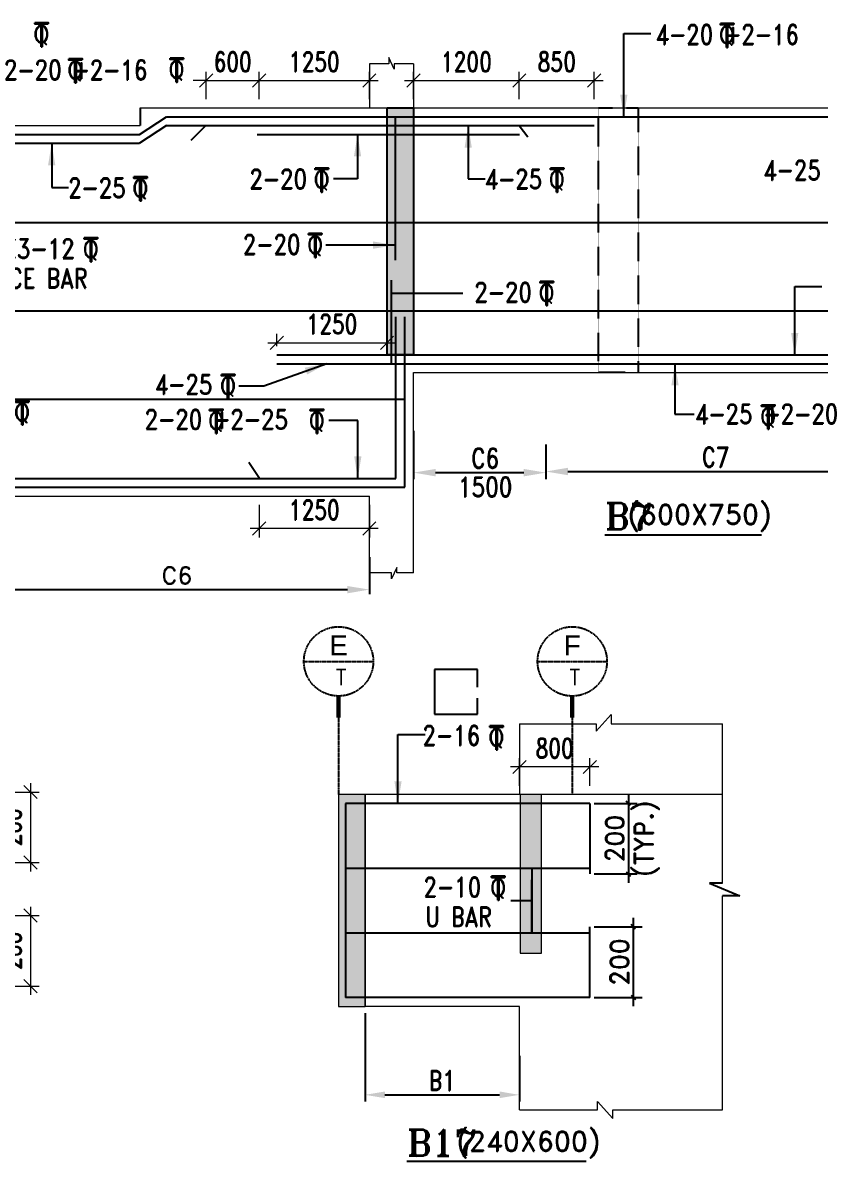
# Model space of a CAD drawing. Header units: millimetres. Extents: x 2061841 to 105821645, y -77612 to 48520811.
# Drawn here: x 2673720 to 2682763, y 29249 to 42157 of the extents above; entities that cross this region are included whole.
import ezdxf
from ezdxf.enums import TextEntityAlignment as Align

# ---------------------------------------------------------------- set-up
doc = ezdxf.new("R2010")
doc.units = ezdxf.units.MM
doc.header["$LTSCALE"] = 10
doc.header["$MEASUREMENT"] = 0
for name, pattern in [('$0$HIDDEN', [0.375, 0.25, -0.125]), ('BASEMENT COLUMN SETTING OUT-PART 2_R4$0$CENTER', [2, 1.25, -0.25, 0.25, -0.25]), ('CENTER', [2, 1.25, -0.25, 0.25, -0.25])]:
    doc.linetypes.add(name, pattern=pattern)
for name, color, linetype in [('A-Grid-Tower', 8, 'CENTER'), ('BASEMENT COLUMN SETTING OUT-PART 2_R4$0$A-GRID-MAIN', 2, 'BASEMENT COLUMN SETTING OUT-PART 2_R4$0$CENTER'), ('BEAM', 4, 'Continuous'), ('BEAM HATCH', 252, 'Continuous'), ('BEAM STIRRUPS', 3, 'Continuous'), ('DIM1', 3, 'Continuous'), ('LEADER', 3, 'Continuous'), ('REIN', 1, 'Continuous'), ('S-DIM', 7, 'Continuous'), ('SHEET', 7, 'Continuous'), ('VIN_BEAM', 4, 'Continuous')]:
    doc.layers.add(name, color=color, linetype=linetype)
doc.layers.add('TEXT', color=2, linetype='Continuous', lineweight=25)
doc.layers.add('VIN_SLAB DIMENSION', color=3, linetype='Continuous', lineweight=13)
doc.styles.add('200', font='romand.shx', dxfattribs={"width": 0.8, "height": 225})
doc.styles.add('BASEMENT COLUMN SETTING OUT-PART 2_R4$0$MAS-TXTL', font='arial.ttf', dxfattribs={"height": 200})
doc.styles.add('BASEMENT COLUMN SETTING OUT-PART 2_R4$0$MAS-TXTS', font='romans.shx', dxfattribs={"width": 0.8, "height": 180})
doc.styles.add('GRID', font='romand.shx')
doc.styles.add('MAH', font='romand.shx', dxfattribs={"height": 210})
doc.styles.add('PK', font='romand.shx', dxfattribs={"width": 0.7, "height": 225})
doc.styles.add('PRP 100', font='romand.shx', dxfattribs={"width": 0.75})
doc.styles.add('RD', font='romand.shx', dxfattribs={"width": 0.9, "height": 225})
doc.styles.add('ROMAND', font='romand', dxfattribs={"height": 200})
doc.styles.add('RT', font='romant.shx', dxfattribs={"height": 250})
doc.dimstyles.new('dim', dxfattribs={"dimtxt": 225, "dimasz": 150, "dimexe": 100, "dimexo": 100, "dimgap": 100, "dimtad": 1, "dimdec": 0, "dimlfac": -1, "dimrnd": 5, "dimdsep": 46, "dimtxsty": 'PRP 100', "dimblk": 'OBLIQUE', "dimcen": 1.5, "dimdle": 100, "dimclrd": 3, "dimclre": 3, "dimclrt": 2, "dimadec": 0, "dimazin": 0, "dimtfac": 1, "dimtdec": 0, "dimtix": 1, "dimtmove": 0, "dimatfit": 3, "dimldrblk": 'OBLIQUE', "dimfxl": 200, "dimlwd": -1, "dimlwe": -1, "dimarcsym": 0})
doc.dimstyles.new('GR', dxfattribs={"dimtxt": 225, "dimasz": 100, "dimexe": 50, "dimexo": 50, "dimgap": 40, "dimtad": 1, "dimdec": 0, "dimzin": 0, "dimdsep": 46, "dimtxsty": 'RD', "dimblk1": 'OBLIQUE', "dimblk2": 'OBLIQUE', "dimsah": 1, "dimcen": 0, "dimdle": 100, "dimclrd": 3, "dimclre": 3, "dimclrt": 2, "dimadec": 0, "dimazin": 0, "dimtfac": 1, "dimtdec": 0, "dimtix": 1, "dimtmove": 0, "dimatfit": 3, "dimfxl": 1, "dimtolj": 1, "dimtzin": 0, "dimarcsym": 0})
doc.dimstyles.new('GR2', dxfattribs={"dimtxt": 225, "dimasz": 100, "dimexe": 75, "dimexo": 75, "dimgap": 50, "dimtad": 1, "dimdec": 0, "dimdsep": 46, "dimtxsty": '200', "dimblk1": 'OBLIQUE', "dimblk2": 'OBLIQUE', "dimsah": 1, "dimcen": 50, "dimdle": 75, "dimclrd": 3, "dimclre": 3, "dimclrt": 2, "dimadec": 0, "dimazin": 0, "dimtfac": 1, "dimtdec": 0, "dimtix": 1, "dimtmove": 0, "dimatfit": 3, "dimldrblk": 'OBLIQUE', "dimfxl": 1, "dimtolj": 1, "dimtzin": 0, "dimarcsym": 0})
doc.dimstyles.new('GRID', dxfattribs={"dimtxt": 300, "dimasz": 75, "dimexe": 50, "dimexo": 50, "dimgap": 60, "dimtad": 1, "dimdec": 0, "dimdsep": 46, "dimtxsty": 'GRID', "dimblk1": 'OBLIQUE', "dimblk2": 'OBLIQUE', "dimsah": 1, "dimcen": 2.5, "dimdle": 50, "dimclrd": 3, "dimclre": 3, "dimclrt": 2, "dimadec": 0, "dimazin": 0, "dimtfac": 1, "dimtdec": 0, "dimtmove": 0, "dimatfit": 3, "dimldrblk": 'OBLIQUE', "dimfxl": 1, "dimarcsym": 0})
doc.dimstyles.new('MA', dxfattribs={"dimtxt": 210, "dimasz": 50, "dimexe": 100, "dimexo": 50, "dimgap": 50, "dimtad": 1, "dimdec": 0, "dimzin": 0, "dimdsep": 46, "dimtxsty": 'MAH', "dimblk1": 'OBLIQUE', "dimblk2": 'OBLIQUE', "dimsah": 1, "dimcen": 0.09, "dimdle": 100, "dimclrd": 3, "dimclre": 3, "dimclrt": 2, "dimadec": 0, "dimazin": 0, "dimtfac": 1, "dimtdec": 0, "dimtix": 1, "dimtofl": 0, "dimtmove": 0, "dimatfit": 3, "dimldrblk": 'OBLIQUE', "dimfxl": 1, "dimtolj": 1, "dimtzin": 0, "dimarcsym": 0})

# ---------------------------------------------------------------- blocks, each defined once
blk = doc.blocks.new('A$C33BE299A')
at = {"layer": 'SHEET', "color": 4, "style": 'ROMAND'}
for s, height, p in [('T', 170, (-16.2, 0)), ('Q', 125, (-14.4, 26.9))]:
    blk.add_text(s, height=height, dxfattribs=at).set_placement(p)
blk = doc.blocks.new('_Oblique')
at = {"color": 0, "linetype": 'ByBlock', "lineweight": -2}
blk.add_line((-0.5, -0.5), (0.5, 0.5), dxfattribs=at)
blk = doc.blocks.new('*D2238')
at = {"layer": 'Defpoints', "color": 0, "transparency": 16777216}
for p in [(2677651, 41502), (2676401, 41191, 0), (2677651, 41191, 0)]:
    blk.add_point(p, dxfattribs=at)
at = {"layer": 'VIN_SLAB DIMENSION', "color": 3, "transparency": 16777216}
for p, q in [((2676401, 41291), (2676401, 41602)), ((2677651, 41291), (2677651, 41602)), ((2676301, 41502), (2677751, 41502))]:
    blk.add_line(p, q, dxfattribs=at)
at = {"layer": 'VIN_SLAB DIMENSION', "color": 3, "transparency": 16777216, "xscale": 150, "yscale": 150, "zscale": 150, "rotation": 180}
blk.add_blockref('_Oblique', (2676401, 41502), dxfattribs=at)
at = {"layer": 'VIN_SLAB DIMENSION', "color": 3, "transparency": 16777216, "xscale": 150, "yscale": 150, "zscale": 150}
blk.add_blockref('_Oblique', (2677651, 41502), dxfattribs=at)
at = {"layer": 'VIN_SLAB DIMENSION', "color": 2, "transparency": 16777216, "insert": (2677026, 41715), "char_height": 225, "attachment_point": 5, "style": 'PRP 100'}
blk.add_mtext('1250', dxfattribs=at)
blk = doc.blocks.new('OBLIQUE')
blk = doc.blocks.new('*D2239')
at = {"layer": 'Defpoints', "color": 0, "linetype": 'Continuous', "ltscale": 20, "transparency": 16777216}
for p in [(2677651, 36147, -52), (2673286, 36108, -52), (2677651, 35730)]:
    blk.add_point(p, dxfattribs=at)
at = {"layer": 'DIM1', "color": 3, "linetype": 'Continuous', "lineweight": -2, "ltscale": 20, "transparency": 16777216}
for p, q in [((2673286, 36058), (2673286, 35680)), ((2677651, 36097), (2677651, 35680)), ((2673536, 35730), (2677401, 35730))]:
    blk.add_line(p, q, dxfattribs=at)
at = {"layer": 'DIM1', "color": 3, "linetype": 'Continuous', "ltscale": 20, "transparency": 16777216}
for points in [[(2673536, 35771), (2673536, 35688), (2673286, 35730)], [(2677401, 35771), (2677401, 35688), (2677651, 35730)]]:
    blk.add_solid(points, dxfattribs=at)
at = {"layer": 'DIM1', "color": 2, "linetype": 'Continuous', "ltscale": 20, "transparency": 16777216, "insert": (2675469, 35890), "char_height": 200, "attachment_point": 5, "style": 'GRID'}
blk.add_mtext('C6', dxfattribs=at)
blk = doc.blocks.new('*D2200')
at = {"layer": 'Defpoints', "color": 0, "transparency": 16777216}
for p in [(2680151, 33307, 0), (2680151, 32507, 0), (2680588, 32507)]:
    blk.add_point(p, dxfattribs=at)
at = {"layer": 'S-DIM', "color": 3, "lineweight": -2, "transparency": 16777216}
for p, q in [((2680201, 33307), (2680688, 33307)), ((2680588, 33407), (2680588, 32407)), ((2680201, 32507), (2680688, 32507))]:
    blk.add_line(p, q, dxfattribs=at)
at = {"layer": 'S-DIM', "color": 3, "lineweight": -2, "transparency": 16777216, "xscale": 50, "yscale": 50, "zscale": 50}
for p, rotation in [((2680588, 33307), 90), ((2680588, 32507), 270)]:
    blk.add_blockref('_Oblique', p, dxfattribs=dict(at, rotation=rotation))
at = {"layer": 'S-DIM', "color": 2, "transparency": 16777216, "char_height": 210, "attachment_point": 5, "rotation": 90, "style": 'MAH'}
for s, insert in [('\\A1;(TYP.)', (2680798, 32907)), ('\\A1;200', (2680433, 32907))]:
    blk.add_mtext(s, dxfattribs=dict(at, insert=insert))
blk = doc.blocks.new('*D2201')
at = {"layer": 'Defpoints', "color": 0, "transparency": 16777216}
for p in [(2680151, 31907, 0), (2680151, 31107, 0), (2680643, 31107)]:
    blk.add_point(p, dxfattribs=at)
at = {"layer": 'S-DIM', "color": 3, "lineweight": -2, "transparency": 16777216}
for p, q in [((2680201, 31907), (2680743, 31907)), ((2680643, 32007), (2680643, 31007)), ((2680201, 31107), (2680743, 31107))]:
    blk.add_line(p, q, dxfattribs=at)
at = {"layer": 'S-DIM', "color": 3, "lineweight": -2, "transparency": 16777216, "xscale": 50, "yscale": 50, "zscale": 50}
for p, rotation in [((2680643, 31907), 90), ((2680643, 31107), 270)]:
    blk.add_blockref('_Oblique', p, dxfattribs=dict(at, rotation=rotation))
at = {"layer": 'S-DIM', "color": 2, "transparency": 16777216, "char_height": 210, "attachment_point": 5, "rotation": 90, "style": 'MAH'}
for s, insert in [('\\A1;200', (2680488, 31507)), ('\\A1;', (2680798, 31507))]:
    blk.add_mtext(s, dxfattribs=dict(at, insert=insert))
blk = doc.blocks.new('*D2202')
at = {"layer": 'BEAM STIRRUPS', "color": 3, "lineweight": -2, "ltscale": 0.25, "transparency": 16777216}
for p, q in [((2677602, 30929), (2677602, 29927)), ((2679352, 30445), (2679352, 29927)), ((2677827, 30002), (2679127, 30002))]:
    blk.add_line(p, q, dxfattribs=at)
at = {"layer": 'BEAM STIRRUPS', "color": 3, "linetype": 'Continuous', "ltscale": 0.25, "transparency": 16777216}
for points in [[(2677827, 30040), (2677827, 29965), (2677602, 30002)], [(2679127, 30040), (2679127, 29965), (2679352, 30002)]]:
    blk.add_solid(points, dxfattribs=at)
at = {"layer": 'Defpoints', "color": 0, "linetype": 'Continuous', "ltscale": 0.25, "transparency": 16777216}
for p in [(2677602, 31004, 0), (2679352, 30520, 0), (2679352, 30002)]:
    blk.add_point(p, dxfattribs=at)
at = {"layer": 'BEAM STIRRUPS', "color": 2, "linetype": 'Continuous', "ltscale": 0.25, "transparency": 16777216, "insert": (2678477, 30165), "char_height": 225, "attachment_point": 5, "style": '200'}
blk.add_mtext('\\A1;B1', dxfattribs=at)
blk = doc.blocks.new('*D2178')
at = {"layer": 'Defpoints', "color": 0, "transparency": 16777216}
for p in [(2676401, 36791, 0), (2677651, 36791, 0), (2676401, 36422)]:
    blk.add_point(p, dxfattribs=at)
at = {"layer": 'VIN_SLAB DIMENSION', "color": 3, "transparency": 16777216}
for p, q in [((2676401, 36691), (2676401, 36322)), ((2677651, 36691), (2677651, 36322)), ((2677751, 36422), (2676301, 36422))]:
    blk.add_line(p, q, dxfattribs=at)
at = {"layer": 'VIN_SLAB DIMENSION', "color": 3, "transparency": 16777216, "xscale": 150, "yscale": 150, "zscale": 150, "rotation": 180}
blk.add_blockref('_Oblique', (2676401, 36422), dxfattribs=at)
at = {"layer": 'VIN_SLAB DIMENSION', "color": 3, "transparency": 16777216, "xscale": 150, "yscale": 150, "zscale": 150}
blk.add_blockref('_Oblique', (2677651, 36422), dxfattribs=at)
at = {"layer": 'VIN_SLAB DIMENSION', "color": 2, "transparency": 16777216, "insert": (2677026, 36634), "char_height": 225, "attachment_point": 5, "style": 'PRP 100'}
blk.add_mtext('1250', dxfattribs=at)
blk = doc.blocks.new('*D2129')
at = {"layer": 'BEAM', "color": 3, "lineweight": -2, "transparency": 16777216}
for p, q in [((2678152, 37530), (2678152, 36981)), ((2679652, 37375), (2679652, 36981)), ((2678402, 37056), (2679402, 37056))]:
    blk.add_line(p, q, dxfattribs=at)
at = {"layer": 'BEAM', "color": 3, "transparency": 16777216}
for points in [[(2678402, 37098), (2678402, 37014), (2678152, 37056)], [(2679402, 37098), (2679402, 37014), (2679652, 37056)]]:
    blk.add_solid(points, dxfattribs=at)
at = {"layer": 'Defpoints', "color": 0, "transparency": 16777216}
for p in [(2678152, 37605, 0), (2679652, 37450, 0), (2679652, 37056)]:
    blk.add_point(p, dxfattribs=at)
at = {"layer": 'BEAM', "color": 2, "transparency": 16777216, "char_height": 225, "attachment_point": 5, "style": '200'}
for s, insert in [('\\A1;C6', (2678964, 37219)), ('\\A1;1500', (2678964, 36894))]:
    blk.add_mtext(s, dxfattribs=dict(at, insert=insert))
blk = doc.blocks.new('*D2131')
at = {"layer": 'BEAM', "color": 3, "lineweight": -2, "transparency": 16777216}
for p, q in [((2683502, 37320), (2683502, 36994)), ((2679652, 37300), (2679652, 36994)), ((2679902, 37069), (2683252, 37069))]:
    blk.add_line(p, q, dxfattribs=at)
at = {"layer": 'BEAM', "color": 3, "transparency": 16777216}
for points in [[(2679902, 37111), (2679902, 37027), (2679652, 37069)], [(2683252, 37111), (2683252, 37027), (2683502, 37069)]]:
    blk.add_solid(points, dxfattribs=at)
at = {"layer": 'Defpoints', "color": 0, "transparency": 16777216}
for p in [(2679652, 37375), (2683502, 37395, 14), (2683502, 37069)]:
    blk.add_point(p, dxfattribs=at)
at = {"layer": 'BEAM', "color": 2, "transparency": 16777216, "insert": (2681577, 37232), "char_height": 225, "attachment_point": 5, "style": '200'}
blk.add_mtext('\\A1;C7', dxfattribs=at)
blk = doc.blocks.new('*D2092')
at = {"layer": 'Defpoints', "color": 0, "transparency": 16777216}
for p in [(2677851, 38529), (2676601, 38391, 0), (2677851, 38391, 0)]:
    blk.add_point(p, dxfattribs=at)
at = {"layer": 'VIN_SLAB DIMENSION', "color": 3, "transparency": 16777216}
for p, q in [((2676601, 38491), (2676601, 38629)), ((2677851, 38491), (2677851, 38629)), ((2676501, 38529), (2677951, 38529))]:
    blk.add_line(p, q, dxfattribs=at)
at = {"layer": 'VIN_SLAB DIMENSION', "color": 3, "transparency": 16777216, "xscale": 150, "yscale": 150, "zscale": 150, "rotation": 180}
blk.add_blockref('_Oblique', (2676601, 38529), dxfattribs=at)
at = {"layer": 'VIN_SLAB DIMENSION', "color": 3, "transparency": 16777216, "xscale": 150, "yscale": 150, "zscale": 150}
blk.add_blockref('_Oblique', (2677851, 38529), dxfattribs=at)
at = {"layer": 'VIN_SLAB DIMENSION', "color": 2, "transparency": 16777216, "insert": (2677226, 38741), "char_height": 225, "attachment_point": 5, "style": 'PRP 100'}
blk.add_mtext('1250', dxfattribs=at)
blk = doc.blocks.new('*D2094')
at = {"layer": 'Defpoints', "color": 0, "transparency": 16777216}
for p in [(2676401, 41502), (2675801, 41191), (2676401, 41191)]:
    blk.add_point(p, dxfattribs=at)
at = {"layer": 'VIN_SLAB DIMENSION', "color": 3, "transparency": 16777216}
for p, q in [((2675801, 41291), (2675801, 41602)), ((2676401, 41291), (2676401, 41602)), ((2675801, 41502), (2675651, 41502)), ((2675801, 41502), (2676401, 41502)), ((2676401, 41502), (2676551, 41502))]:
    blk.add_line(p, q, dxfattribs=at)
at = {"layer": 'VIN_SLAB DIMENSION', "color": 3, "transparency": 16777216, "xscale": 150, "yscale": 150, "zscale": 150}
blk.add_blockref('_Oblique', (2675801, 41502), dxfattribs=at)
at = {"layer": 'VIN_SLAB DIMENSION', "color": 3, "transparency": 16777216, "xscale": 150, "yscale": 150, "zscale": 150, "rotation": 180}
blk.add_blockref('_Oblique', (2676401, 41502), dxfattribs=at)
at = {"layer": 'VIN_SLAB DIMENSION', "color": 2, "transparency": 16777216, "insert": (2676101, 41715), "char_height": 225, "attachment_point": 5, "style": 'PRP 100'}
blk.add_mtext('600', dxfattribs=at)
blk = doc.blocks.new('*D2095')
at = {"layer": 'Defpoints', "color": 0, "transparency": 16777216}
for p in [(2679351, 41502), (2678151, 41191, 0), (2679351, 41191, 0)]:
    blk.add_point(p, dxfattribs=at)
at = {"layer": 'VIN_SLAB DIMENSION', "color": 3, "transparency": 16777216}
for p, q in [((2678151, 41291), (2678151, 41602)), ((2679351, 41291), (2679351, 41602)), ((2678051, 41502), (2679451, 41502))]:
    blk.add_line(p, q, dxfattribs=at)
at = {"layer": 'VIN_SLAB DIMENSION', "color": 3, "transparency": 16777216, "xscale": 150, "yscale": 150, "zscale": 150, "rotation": 180}
blk.add_blockref('_Oblique', (2678151, 41502), dxfattribs=at)
at = {"layer": 'VIN_SLAB DIMENSION', "color": 3, "transparency": 16777216, "xscale": 150, "yscale": 150, "zscale": 150}
blk.add_blockref('_Oblique', (2679351, 41502), dxfattribs=at)
at = {"layer": 'VIN_SLAB DIMENSION', "color": 2, "transparency": 16777216, "insert": (2678751, 41715), "char_height": 225, "attachment_point": 5, "style": 'PRP 100'}
blk.add_mtext('1200', dxfattribs=at)
blk = doc.blocks.new('*D2096')
at = {"layer": 'Defpoints', "color": 0, "transparency": 16777216}
for p in [(2680201, 41502), (2679351, 41191), (2680201, 41191)]:
    blk.add_point(p, dxfattribs=at)
at = {"layer": 'VIN_SLAB DIMENSION', "color": 3, "transparency": 16777216}
for p, q in [((2679351, 41291), (2679351, 41602)), ((2680201, 41291), (2680201, 41602)), ((2679251, 41502), (2680301, 41502))]:
    blk.add_line(p, q, dxfattribs=at)
at = {"layer": 'VIN_SLAB DIMENSION', "color": 3, "transparency": 16777216, "xscale": 150, "yscale": 150, "zscale": 150, "rotation": 180}
blk.add_blockref('_Oblique', (2679351, 41502), dxfattribs=at)
at = {"layer": 'VIN_SLAB DIMENSION', "color": 3, "transparency": 16777216, "xscale": 150, "yscale": 150, "zscale": 150}
blk.add_blockref('_Oblique', (2680201, 41502), dxfattribs=at)
at = {"layer": 'VIN_SLAB DIMENSION', "color": 2, "transparency": 16777216, "insert": (2679776, 41715), "char_height": 225, "attachment_point": 5, "style": 'PRP 100'}
blk.add_mtext('850', dxfattribs=at)
blk = doc.blocks.new('BASEMENT COLUMN SETTING OUT-PART 2_R4$0$GRID TARGET1')
blk.add_wipeout([(393, -655), (392, -641), (392, -628), (390, -614), (389, -600), (387, -587), (384, -573), (381, -560), (377, -547), (373, -534), (369, -521), (364, -508), (359, -495), (353, -483), (347, -471), (340, -459), (333, -447), (325, -435), (318, -424), (309, -413), (301, -403), (292, -392), (282, -382), (273, -373), (263, -363), (252, -354), (242, -346), (231, -337), (220, -330), (208, -322), (196, -315), (184, -308), (172, -302), (160, -296), (147, -291), (134, -286), (121, -282), (108, -278), (95, -274), (82, -271), (68, -268), (55, -266), (41, -265), (27, -263), (14, -263), (0, -262), (-14, -263), (-27, -263), (-41, -265), (-55, -266), (-68, -268), (-82, -271), (-95, -274), (-108, -278), (-121, -282), (-134, -286), (-147, -291), (-160, -296), (-172, -302), (-184, -308), (-196, -315), (-208, -322), (-220, -330), (-231, -337), (-242, -346), (-252, -354), (-263, -363), (-273, -373), (-282, -382), (-292, -392), (-301, -403), (-309, -413), (-318, -424), (-325, -435), (-333, -447), (-340, -459), (-347, -471), (-353, -483), (-359, -495), (-364, -508), (-369, -521), (-373, -534), (-377, -547), (-381, -560), (-384, -573), (-387, -587), (-389, -600), (-390, -614), (-392, -628), (-392, -641), (-393, -655), (-392, -669), (-392, -682), (-390, -696), (-389, -710), (-387, -723), (-384, -737), (-381, -750), (-377, -763), (-373, -776), (-369, -789), (-364, -802), (-359, -815), (-353, -827), (-347, -839), (-340, -851), (-333, -863), (-325, -875), (-318, -886), (-309, -897), (-301, -907), (-292, -918), (-282, -928), (-273, -937), (-263, -947), (-252, -956), (-242, -964), (-231, -973), (-220, -981), (-208, -988), (-196, -995), (-184, -1002), (-172, -1008), (-160, -1014), (-147, -1019), (-134, -1024), (-121, -1028), (-108, -1032), (-95, -1036), (-82, -1039), (-68, -1042), (-55, -1044), (-41, -1046), (-27, -1047), (-14, -1047), (0, -1048), (14, -1047), (27, -1047), (41, -1046), (55, -1044), (68, -1042), (82, -1039), (95, -1036), (108, -1032), (121, -1028), (134, -1024), (147, -1019), (160, -1014), (172, -1008), (184, -1002), (196, -995), (208, -988), (220, -981), (231, -973), (242, -964), (252, -956), (263, -947), (273, -937), (282, -928), (292, -918), (301, -907), (309, -897), (318, -886), (325, -875), (333, -863), (340, -851), (347, -839), (353, -827), (359, -815), (364, -802), (369, -789), (373, -776), (377, -763), (381, -750), (384, -737), (387, -723), (389, -710), (390, -696), (392, -682), (392, -669)])
blk.add_line((-393, -655), (393, -655))
at = {"const_width": 48.8}
blk.add_lwpolyline([(0, -1048), (0, -1292)], dxfattribs=at)
blk.add_circle((0, -655), 393)
for tag, height, style, p in [('AS', 225, 'BASEMENT COLUMN SETTING OUT-PART 2_R4$0$MAS-TXTL', (0, -586)), ('REF', 180, 'BASEMENT COLUMN SETTING OUT-PART 2_R4$0$MAS-TXTS', (29, -925))]:
    blk.add_attdef(tag, text='', height=height, dxfattribs=dict(style=style)).set_placement(p, align=Align.CENTER)
blk = doc.blocks.new('*D1385')
at = {"layer": 'Defpoints', "color": 0, "transparency": 16777216}
for p in [(2673306, 33435, 52), (2673306, 32635, 51), (2673807, 32635)]:
    blk.add_point(p, dxfattribs=at)
at = {"layer": 'VIN_SLAB DIMENSION', "color": 3, "transparency": 16777216}
for p, q in [((2673406, 33435), (2673907, 33435)), ((2673807, 33535), (2673807, 32535)), ((2673406, 32635), (2673907, 32635))]:
    blk.add_line(p, q, dxfattribs=at)
at = {"layer": 'VIN_SLAB DIMENSION', "color": 3, "transparency": 16777216, "xscale": 150, "yscale": 150, "zscale": 150}
for p, rotation in [((2673807, 33435), 90), ((2673807, 32635), 270)]:
    blk.add_blockref('_Oblique', p, dxfattribs=dict(at, rotation=rotation))
at = {"layer": 'VIN_SLAB DIMENSION', "color": 2, "transparency": 16777216, "insert": (2673594, 33035), "char_height": 225, "attachment_point": 5, "rotation": 90, "style": 'PRP 100'}
blk.add_mtext('200', dxfattribs=at)
blk = doc.blocks.new('*D1386')
at = {"layer": 'Defpoints', "color": 0, "transparency": 16777216}
for p in [(2673306, 32035, 52), (2673306, 31235, 51), (2673807, 31235)]:
    blk.add_point(p, dxfattribs=at)
at = {"layer": 'VIN_SLAB DIMENSION', "color": 3, "transparency": 16777216}
for p, q in [((2673406, 32035), (2673907, 32035)), ((2673807, 32135), (2673807, 31135)), ((2673406, 31235), (2673907, 31235))]:
    blk.add_line(p, q, dxfattribs=at)
at = {"layer": 'VIN_SLAB DIMENSION', "color": 3, "transparency": 16777216, "xscale": 150, "yscale": 150, "zscale": 150}
for p, rotation in [((2673807, 32035), 90), ((2673807, 31235), 270)]:
    blk.add_blockref('_Oblique', p, dxfattribs=dict(at, rotation=rotation))
at = {"layer": 'VIN_SLAB DIMENSION', "color": 2, "transparency": 16777216, "insert": (2673594, 31635), "char_height": 225, "attachment_point": 5, "rotation": 90, "style": 'PRP 100'}
blk.add_mtext('200', dxfattribs=at)
blk = doc.blocks.new('*D1387')
at = {"layer": 'Defpoints', "color": 0, "transparency": 16777216}
for p in [(2679352, 33719), (2679352, 33407, 0), (2680152, 33407, 0)]:
    blk.add_point(p, dxfattribs=at)
at = {"layer": 'VIN_SLAB DIMENSION', "color": 3, "transparency": 16777216}
for p, q in [((2679352, 33507), (2679352, 33819)), ((2680152, 33507), (2680152, 33819)), ((2680252, 33719), (2679252, 33719))]:
    blk.add_line(p, q, dxfattribs=at)
at = {"layer": 'VIN_SLAB DIMENSION', "color": 3, "transparency": 16777216, "xscale": 150, "yscale": 150, "zscale": 150, "rotation": 180}
blk.add_blockref('_Oblique', (2679352, 33719), dxfattribs=at)
at = {"layer": 'VIN_SLAB DIMENSION', "color": 3, "transparency": 16777216, "xscale": 150, "yscale": 150, "zscale": 150}
blk.add_blockref('_Oblique', (2680152, 33719), dxfattribs=at)
at = {"layer": 'VIN_SLAB DIMENSION', "color": 2, "transparency": 16777216, "insert": (2679752, 33931), "char_height": 225, "attachment_point": 5, "style": 'PRP 100'}
blk.add_mtext('800', dxfattribs=at)

msp = doc.modelspace()

# ---------------------------------------------------------------- hatches: boundary and pattern name
at = {"layer": 'BEAM HATCH'}
for points in [[(2677851.3, 41190.6), (2678151.3, 41190.6), (2678151.3, 38390.6), (2677851.3, 38390.6)], [(2677601.6, 33407), (2677301.6, 33407), (2677301.6, 31004.1), (2677601.6, 31004.1)], [(2679601.6, 33407), (2679361.6, 33407), (2679361.6, 31607), (2679601.6, 31607)]]:
    msp.add_hatch(color=252, dxfattribs=at).paths.add_polyline_path(points)

# ---------------------------------------------------------------- linework, layer by layer
at = {"layer": 'A-Grid-Tower', "color": 6}
for p, q in [((2677301.6, 34279.5, 0), (2677301.6, 33407, 0)), ((2679951.6, 34279, 0), (2679951.6, 33407, 0))]:
    msp.add_line(p, q, dxfattribs=at)
at = {"layer": 'A-Grid-Tower', "ltscale": 200, "elevation": 0}
msp.add_lwpolyline([(2679616.9, 34784.4), (2679951.6, 34775.5)], dxfattribs=at)
at = {"layer": 'BEAM', "lineweight": 13}
for p, q in [((2677651.3, 41690.6, 0), (2677651.3, 41190.6, 0)), ((2677870.1, 41690.6, -51.6), (2677651.3, 41690.6, 51.6)), ((2677870.1, 41761.2, -51.6), (2677870.1, 41690.6, -51.6)), ((2677933.3, 41629.6, -51.6), (2677870.1, 41761.2, -51.6)), ((2677933.3, 41690.6, -51.6), (2677933.3, 41629.6, -51.6)), ((2678151.3, 41690.6, 0), (2677933.3, 41690.6, -51.6)), ((2678151.3, 41690.6, 0), (2678151.3, 41190.6, 0)), ((2675051.3, 41190.6, 14.5), (2685001.3, 41190.6, 0)), ((2673586.3, 40990.6, 0), (2675051.3, 40990.6, 0)), ((2678151.3, 35921.5, 51.6), (2678151.6, 38190.6, 3.6)), ((2678151.6, 38190.6, 3.6), (2685001.3, 38190.6, 0)), ((2668601.3, 36790.6, 51.6), (2677651.3, 36790.6, 51.6)), ((2677651.3, 35921.5, 51.6), (2677651.3, 36790.6, 51.6)), ((2677900.2, 35921.5, 0), (2677651.3, 35921.5, 103.1)), ((2677963.3, 35982.5, 0), (2677900.2, 35850.9, 0)), ((2677900.2, 35850.9, 0), (2677900.2, 35921.5, 0)), ((2677963.3, 35921.5, 0), (2677963.3, 35982.5, 0)), ((2678151.3, 35921.5, 51.6), (2677963.3, 35921.5, 0)), ((2679351.6, 34209.6, 0), (2679351.6, 33407, 0)), ((2679351.6, 34209.6, 0), (2680223.8, 34209.6, 0)), ((2680223.8, 34123.9, 0), (2680391.1, 34314.1, 0)), ((2680223.8, 34209.6, 0), (2680223.8, 34123.9, 0)), ((2680391.1, 34314.1, 0), (2680391.1, 34209.6, 0)), ((2680391.1, 34209.6, 0), (2681655.9, 34209.6, 7466.8)), ((2681655.9, 32401.5, 0), (2681655.9, 34209.6, 0)), ((2681655.9, 33407, 0), (2677601.6, 33407, 0)), ((2677601.6, 33407, 0), (2677601.6, 31007, 0)), ((2681655.9, 29830.4, 0), (2681655.9, 32258.4, 0)), ((2679351.6, 31004.1, 0), (2677601.6, 31004.1, 0)), ((2679351.6, 29830.4, 0), (2679351.6, 31004.1, 0)), ((2679351.6, 29830.4, 0), (2680236.5, 29830.4, 0)), ((2680236.5, 29830.4, 0), (2680236.5, 29927.4, 0)), ((2680236.5, 29927.4, 0), (2680409.9, 29733.6, 0)), ((2680409.9, 29830.4, 0), (2681655.9, 29830.4, 7466.8)), ((2680409.9, 29733.6, 0), (2680409.9, 29830.4, 0))]:
    msp.add_line(p, q, dxfattribs=at)
at = {"layer": 'BEAM'}
for p, q in [((2675051.3, 41190.6, 0), (2675051.3, 40990.6, 0)), ((2681655.9, 32401.5, 0), (2681508, 32401.5, 0)), ((2681508, 32401.5, 0), (2681853.6, 32258.4, 0)), ((2681853.6, 32258.4, 0), (2681655.9, 32258.4, 0))]:
    msp.add_line(p, q, dxfattribs=at)
at = {"layer": 'BEAM', "lineweight": 13, "elevation": 0}
for points in [[(2677601.6, 33407), (2677301.6, 33407), (2677301.6, 31004.1), (2677601.6, 31004.1)], [(2679601.6, 33407), (2679361.6, 33407), (2679361.6, 31607), (2679601.6, 31607)]]:
    msp.add_lwpolyline(points, close=True, dxfattribs=at)
at = {"layer": 'LEADER', "color": 3}
msp.add_line((2679492.3, 32200.3, 0), (2679256.1, 32200.3, 0), dxfattribs=at)
at = {"layer": 'REIN'}
for p, q in [((2675044.4, 40890.6, 51.6), (2675351.3, 41090.6, 0)), ((2675351.3, 41090.6, 0), (2685679.7, 41090.6, 0)), ((2677943.5, 41090.6, 0), (2677943.5, 39466.4, 0)), ((2675351.3, 40990.6, 0), (2675044.4, 40790.6, 0)), ((2675351.3, 40990.6, 0), (2680201.1, 40990.6, 0)), ((2675796.8, 40990.6, 0), (2675625.9, 40819.9, 0)), ((2679348.8, 40990.6, 0), (2679447.9, 40863.1, 0)), ((2671171, 40790.6, 0), (2675044.4, 40790.6, 0)), ((2671201.3, 40890.6, 51.6), (2675044.4, 40890.6, 51.6)), ((2676378.6, 40890.6, 0), (2679352.9, 40890.6, 0)), ((2660820.8, 39890.6, 51.6), (2685679.7, 39890.6, 0)), ((2677903.2, 38290.6, 5.9), (2677903.2, 39238.7, 5.9)), ((2660700.5, 38890.6, 51.6), (2685594.9, 38890.6, 0)), ((2677951.4, 36990.6, 29.6), (2677951.6, 38821.4, 3.6)), ((2678051.4, 36890.6, 31.1), (2678051.6, 38821.4, 3.6)), ((2676601.3, 38390.6, 51.6), (2685412.8, 38390.6, 0.1)), ((2676601.9, 38290.6, 7), (2685594.9, 38290.6, 0)), ((2668201.3, 37890, 14.1), (2678051.5, 37890.8, 16.8)), ((2676405.8, 36990.6, 51.6), (2676284.5, 37172.2, 51.6)), ((2668301.3, 36990.6, 51.6), (2677951.4, 36990.6, 51.6)), ((2668201.3, 36890.6, 51.6), (2678051.4, 36890.6, 51.6)), ((2678876.7, 34822.9), (2678388.7, 34822.9)), ((2678388.7, 34822.9), (2678388.7, 34317.5)), ((2678876.7, 34623.2), (2678876.7, 34822.9)), ((2678876.7, 34317.5), (2678876.7, 34500.5)), ((2678388.7, 34317.5), (2678876.7, 34317.5)), ((2680151.5, 33307, 0), (2677379.5, 33307, 0)), ((2677379.5, 33307, 0), (2677379.5, 31107, 0)), ((2680151.5, 33307, 0), (2680151.5, 32507, 0)), ((2677379.5, 32573.7, 0), (2680151.5, 32573.7, 0)), ((2680151.5, 31107, 0), (2680151.5, 31907, 0)), ((2677379.5, 31840.4, 0), (2680151.5, 31840.4, 0)), ((2680151.5, 31107, 0), (2677379.5, 31107, 0))]:
    msp.add_line(p, q, dxfattribs=at)
at = {"layer": 'VIN_BEAM', "elevation": 51.6}
msp.add_lwpolyline([(2677851.3, 41190.6), (2678151.3, 41190.6), (2678151.3, 38390.6), (2677851.3, 38390.6)], close=True, dxfattribs=at)
at = {"layer": 'VIN_BEAM', "linetype": '$0$HIDDEN', "elevation": 44.7}
msp.add_lwpolyline([(2680249.7, 41190.6), (2680699.6, 41190.6), (2680699.6, 38190.6), (2680249.7, 38190.6)], close=True, dxfattribs=at)

# ---------------------------------------------------------------- block references
at = {"layer": 'TEXT', "color": 1, "xscale": 1.600000001490116, "yscale": 1.600000001490116, "zscale": 1.600000001490116}
for p in [(2673860.3, 41884.5, 243709.9), (2681633.9, 41877, 243709.9), (2674245.4, 41475.9, 243658.3), (2675392.9, 41483.4, 243658.3), (2674982.3, 40137, 243658.3), (2677038.3, 40237, 243658.3), (2679705.7, 40237, 243658.3), (2676963.9, 39495.2, 243658.3), (2674419.8, 39446.6, 243709.9), (2679588.9, 38951.8, 243658.3), (2675976.3, 37898.1, 243716.5), (2673641, 37597.6, 243709.9), (2682101.5, 37549.4, 243709.9), (2675841.7, 37500.8, 243761.4), (2676983.3, 37500.8, 243761.4), (2679019.6, 33911.9, 243658.3), (2679039.1, 32208.8, 243658.3)]:
    msp.add_blockref('A$C33BE299A', p, dxfattribs=at)

# ---------------------------------------------------------------- texts
at = {"layer": 'TEXT', "color": 2, "style": 'PK', "width": 0.8}
for s, p in [('4-20 +2-16', (2680895.1, 41910.4, 51.4)), ('2-20 +2-16', (2673506.6, 41509.3, -0.2)), ('4-25', (2682115.6, 40372.9, 0)), ('2-20', (2676289.1, 40272.9, 0)), ('4-25', (2678956.5, 40272.9, 0)), ('2-25', (2674233.1, 40172.9, 0)), ('2-20', (2676214.7, 39531.1, 0)), ('2X3-12', (2673345.5, 39483.2, 51.6)), ('FACE BAR', (2673265.5, 39147.1, 51.6)), ('2-20', (2678839.7, 38987.7, 0)), ('2-20 +2-25', (2675101.2, 37547.6, 103)), ('2-16', (2678252, 33964.2, -0.2)), ('2-10', (2678263.9, 32245.3, 0)), ('U BAR', (2678283, 31909.2, 0))]:
    msp.add_text(s, height=225, dxfattribs=at).set_placement(p)
for s, p in [('4-25', (2675216.2, 37944.1, 58.2)), ('4-25 +2-20', (2681341.4, 37608.9, 51.6))]:
    msp.add_text(s, height=225, rotation=0, dxfattribs=at).set_placement(p)
at = {"layer": 'TEXT', "color": 1, "style": 'RT'}
for s, p in [('%%UB7      ', (2681208.4, 36562.9, 51.6)), ('%%UB17      ', (2679091.9, 29459.4, 0))]:
    msp.add_text(s, height=300, dxfattribs=at).set_placement(p, align=Align.MIDDLE_CENTER)
at = {"layer": 'TEXT', "color": 2, "style": 'RD'}
for s, p in [('(600X750)', (2680584.7, 36468.9, 51.6)), ('(240X600)', (2678643.9, 29362.7, 0))]:
    msp.add_text(s, height=225, dxfattribs=at).set_placement(p)

# ---------------------------------------------------------------- dimensions: what is measured, and where the dimension line sits
at = {"layer": 'BEAM'}
dim = msp.add_linear_dim(base=(2679651.6, 37056, 3.6), p1=(2678151.6, 37605.3, 3.6), p2=(2679651.6, 37450.2, 3.6), text='C6\\X1500', dimstyle='GR2', override={"dimasz": 250, "dimldrblk": 'OBLIQUE'}, dxfattribs=at)
dim.commit()
dim.dimension.update_dxf_attribs({"geometry": '*D2129', "text_midpoint": (2678964.4, 37056, 3.6), "dimtype": 160})
dim = msp.add_linear_dim(base=(2683501.6, 37069.2, 3.6), p1=(2679651.6, 37375.2, 3.6), p2=(2683501.6, 37394.6, 17.6), text='C7', dimstyle='GR2', override={"dimasz": 250, "dimldrblk": 'OBLIQUE'}, dxfattribs=at)
dim.commit()
dim.dimension.update_dxf_attribs({"geometry": '*D2131', "text_midpoint": (2681576.6, 37231.7, 3.6)})
at = {"layer": 'BEAM STIRRUPS', "linetype": 'Continuous', "ltscale": 0.25}
dim = msp.add_linear_dim(base=(2679351.6, 30002.4, 0), p1=(2677601.6, 31004.1, -0.1), p2=(2679351.6, 30520, 0), angle=0.00004, text='B1', dimstyle='GR2', override={"dimasz": 225, "dimfxl": 3, "dimarcsym": 2}, dxfattribs=at)
dim.commit()
dim.dimension.update_dxf_attribs({"geometry": '*D2202', "text_midpoint": (2678476.6, 30002.4, 0), "dimtype": 160})
at = {"layer": 'DIM1', "linetype": 'Continuous', "ltscale": 20}
dim = msp.add_linear_dim(base=(2677651.3, 35729.6, 103.1), p1=(2673286.3, 36108.2, 51.6), p2=(2677651.3, 36147, 51.6), text='C6', dimstyle='GRID', override={"dimtxt": 200, "dimasz": 250, "dimsah": 0, "dimtmove": 1}, dxfattribs=at)
dim.commit()
dim.dimension.update_dxf_attribs({"geometry": '*D2239', "text_midpoint": (2675468.8, 35889.6, 103.1)})
at = {"layer": 'S-DIM'}
dim = msp.add_linear_dim(base=(2680588.2, 32507, 0), p1=(2680151.5, 33307, 0), p2=(2680151.5, 32507, 0), angle=90, text='200\\X(TYP.)', dimstyle='MA', dxfattribs=at)
dim.commit()
dim.dimension.update_dxf_attribs({"geometry": '*D2200', "text_midpoint": (2680588.2, 32907, 0), "dimtype": 160})
dim = msp.add_linear_dim(base=(2680642.7, 31107, 0), p1=(2680151.5, 31907, 0), p2=(2680151.5, 31107, 0), angle=90, text='200\\X ', dimstyle='MA', dxfattribs=at)
dim.commit()
dim.dimension.update_dxf_attribs({"geometry": '*D2201', "text_midpoint": (2680642.7, 31507, 0)})
at = {"layer": 'VIN_SLAB DIMENSION'}
for base, p1, p2, picture, middle in [((2676401.3, 41502.2, 0), (2675801.3, 41190.6, 0), (2676401.3, 41190.6, 0), '*D2094', (2676101.3, 41714.7, 0)), ((2680201.3, 41502.2, 51.6), (2679351.3, 41190.6, 51.6), (2680201.3, 41190.6, 51.6), '*D2096', (2679776.3, 41714.7, 51.6))]:
    dim = msp.add_linear_dim(base=base, p1=p1, p2=p2, dimstyle='dim', override={"dimtxsty": 'PRP 100', "dimldrblk": 'OBLIQUE'}, dxfattribs=at)
    dim.commit()
    dim.dimension.update_dxf_attribs({"geometry": picture, "text_midpoint": middle})
for base, p1, p2, picture, middle in [((2677651.3, 41502.2, 0), (2676401.3, 41190.6, 0), (2677651.3, 41190.6, 0), '*D2238', (2677026.3, 41714.7, 0)), ((2679351.3, 41502.2, 51.6), (2678151.3, 41190.6, 51.6), (2679351.3, 41190.6, 51.6), '*D2095', (2678751.3, 41714.7, 51.6)), ((2677851.3, 38528.7, 51.6), (2676601.3, 38390.6, 51.6), (2677851.3, 38390.6, 51.6), '*D2092', (2677226.3, 38741.2, 51.6))]:
    dim = msp.add_linear_dim(base=base, p1=p1, p2=p2, dimstyle='dim', dxfattribs=at)
    dim.commit()
    dim.dimension.update_dxf_attribs({"geometry": picture, "text_midpoint": middle})
for base, p1, p2, picture, middle in [((2676401.3, 36421.6, 51.6), (2677651.3, 36790.6, 51.6), (2676401.3, 36790.6, 51.6), '*D2178', (2677026.3, 36634.1, 51.6)), ((2679351.6, 33718.7, 0), (2680151.6, 33407, 0), (2679351.6, 33407, 0), '*D1387', (2679751.6, 33931.2, 0))]:
    dim = msp.add_linear_dim(base=base, p1=p1, p2=p2, angle=180, dimstyle='dim', dxfattribs=at)
    dim.commit()
    dim.dimension.update_dxf_attribs({"geometry": picture, "text_midpoint": middle})
for base, p1, p2, picture, middle in [((2673806.9, 32634.8, 0), (2673305.7, 33434.8, 51.6), (2673305.7, 32634.8, 51.2), '*D1385', (2673594.4, 33034.8, 0)), ((2673806.9, 31234.8, 0), (2673305.7, 32034.8, 51.6), (2673305.7, 31234.8, 51.2), '*D1386', (2673594.4, 31634.8, 0))]:
    dim = msp.add_linear_dim(base=base, p1=p1, p2=p2, angle=90, text='200', dimstyle='dim', dxfattribs=at)
    dim.commit()
    dim.dimension.update_dxf_attribs({"geometry": picture, "text_midpoint": middle})

# ---------------------------------------------------------------- leaders
at = {"layer": 'LEADER', "color": 3}
for points in [[(2680536, 41090.2, 51.6), (2680536, 42033, 51.6), (2680843.4, 42033, 51.6)], [(2678771.8, 40990.6, 51.6), (2678771.8, 40387.8, 51.6), (2678963.7, 40387.8, 51.6)], [(2674048.3, 40790.6, 51.6), (2674048.3, 40287.8, 51.6), (2674240.3, 40287.8, 51.6)], [(2677517, 40890.6, 51.6), (2677517, 40387.8, 51.6), (2677243.2, 40387.8, 51.6)], [(2677943.5, 39635.8, 51.6), (2677156.6, 39635.8, 51.6)], [(2677903.2, 39089.5, 0), (2678710.5, 39089.5, 0)], [(2682474.3, 38390.2, 2.4), (2682474.3, 39167.1, 2.4), (2682781.7, 39167.1, 2.4)], [(2677166.6, 38290.6, 6.6), (2676452.8, 38038.1, 6.6), (2676168.9, 38038.1, 6.6)], [(2681116.5, 38294.5, 51.6), (2681116.5, 37717.3, 51.6), (2681334.5, 37717.3, 51.6)], [(2677519.6, 36990.2, 51.6), (2677519.6, 37648.7, 51.6), (2677189.5, 37648.7, 51.6)], [(2677975.4, 33306.7, 0), (2677975.4, 34086.9, 0), (2678282.8, 34086.9, 0)], [(2679492.3, 32568.5, 0), (2679492.3, 31837.8, 0)], [(2679492.3, 31837.8, 0), (2679492.3, 32441.5, 0)]]:
    msp.add_leader(points, dimstyle='GR', override={"dimasz": 250}, dxfattribs=at)

# ---------------------------------------------------------------- next in the draw order: block references
at = {"layer": 'BASEMENT COLUMN SETTING OUT-PART 2_R4$0$A-GRID-MAIN', "color": 240, "true_color": 0xed1f24}
for p, values in [((2677301.6, 35571.2, 0), {'REF': 'T', 'AS': 'E'}), ((2679951.6, 35570.8, 0), {'REF': 'T', 'AS': 'F'})]:
    msp.add_blockref('BASEMENT COLUMN SETTING OUT-PART 2_R4$0$GRID TARGET1', p, dxfattribs=at).add_auto_attribs(values)

doc.saveas('drawing.dxf')
